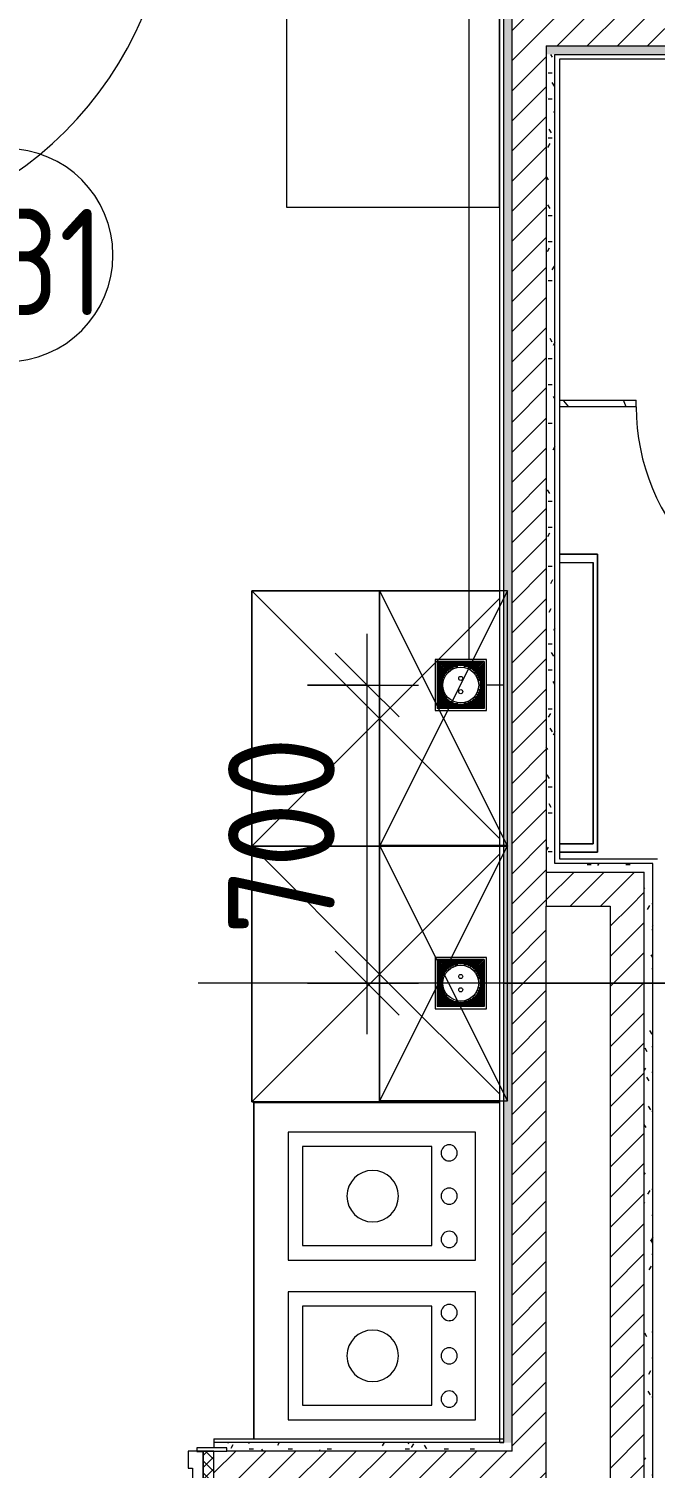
# Model space of a CAD drawing. Header units: millimetres. Extents: x 81382 to 274764, y -8553 to 29000.
# Drawn here: x 110796 to 112265, y 6660 to 10040 of the extents above; entities that cross this region are included whole.
import ezdxf

# ---------------------------------------------------------------- set-up
doc = ezdxf.new("R2010")
doc.units = ezdxf.units.MM
doc.linetypes.add('Осевая', pattern=[3175, 635, -476.25, 1587.5, -476.25])
for name, color, linetype, lineweight in [('A-ANNO-DIMS', 7, 'Continuous', 9), ('A-ANNO-DIMS-100', 7, 'Continuous', 9), ('A-AREA-IDEN', 7, 'Continuous', 9), ('A-DETL-GENF', 7, 'Continuous', 9), ('A-DOOR', 7, 'Continuous', 9), ('A-DOOR-1', 7, 'Continuous', 13), ('A-DOOR-FRAM', 7, 'Continuous', 13), ('A-DOOR-FRAM-1', 7, 'Continuous', 9), ('A-GENM', 7, 'Continuous', 9), ('A-WALL', 7, 'Continuous', 9), ('E-ELEC-FIXT-IDEN', 7, 'Continuous', 9), ('I-WALL', 7, 'Continuous', 9), ('P-SANR-FIXT', 7, 'Continuous', 9), ('Оси-2', 7, 'Осевая', 9), ('Электрические приборы', 7, 'Continuous', 9)]:
    doc.layers.add(name, color=color, linetype=linetype, lineweight=lineweight)
for name, color, linetype, lineweight, true_color in [('A-WALL-1', 7, 'Continuous', 9, 0x3c3c3c), ('I-FURN-1', 7, 'Continuous', 9, 0xf0f0f0), ('Оси розеток', 7, 'Continuous', 9, 0xff1e23)]:
    doc.layers.add(name, color=color, linetype=linetype, lineweight=lineweight, true_color=true_color)
doc.styles.add('GOST Common', font='GOST_Common.ttf', dxfattribs={"width": 0.9, "height": 250})
doc.styles.add('ISOCPEUR', font='isocpeur.ttf', dxfattribs={"width": 0.9, "height": 250})
doc.dimstyles.new('ISO-2_5_0_9К_БОЛЬШОЙ', dxfattribs={"dimscale": 304.8, "dimtxt": 248.995294, "dimasz": 0.492126, "dimexe": 0.393701, "dimexo": 0.984252, "dimgap": 0, "dimtad": 1, "dimdec": 0, "dimrnd": 10, "dimzin": 0, "dimdsep": 46, "dimtxsty": 'ISOCPEUR', "dimblk1": 'OBLIQUE', "dimblk2": 'OBLIQUE', "dimsah": 1, "dimcen": 0.09, "dimdle": 0.393701, "dimazin": 0, "dimtfac": 1, "dimtdec": 4, "dimtix": 1, "dimtmove": 0, "dimatfit": 3, "dimfxl": 1, "dimtvp": 1, "dimtolj": 1, "dimtzin": 0, "dimarcsym": 2})
pattern_1 = [(45, (0, 0), (-35.35534, 35.35534), [])]
pattern_2 = [(0, (0, 0), (121.92, 30.48), [10.058, -81.382, 10.058, -81.382, -487.68]), (0, (0, 0), (121.92, 30.48), [-182.88, 10.058, -172.822, 10.058, -81.382, -213.36]), (0, (0, 0), (121.92, 30.48), [-457.2, 10.058, -50.902, 10.058, -142.342]), (120, (45.72, 15.24), (-87.356454, 90.345817), [10.058, -81.382, 10.058, -81.382, -487.68]), (120, (45.72, 15.24), (-87.356454, 90.345817), [-182.88, 10.058, -172.822, 10.058, -81.382, -213.36]), (120, (45.72, 15.24), (-87.356454, 90.345817), [-457.2, 10.058, -50.902, 10.058, -142.342]), (240, (60.96, 76.2), (-34.563546, -120.825817), [10.058, -81.382, 10.058, -81.382, -487.68]), (240, (60.96, 76.2), (-34.563546, -120.825817), [-182.88, 10.058, -172.822, 10.058, -81.382, -213.36]), (240, (60.96, 76.2), (-34.563546, -120.825817), [-457.2, 10.058, -50.902, 10.058, -142.342])]

# ---------------------------------------------------------------- blocks, each defined once
blk = doc.blocks.new('110_Дверь_СКБ_1Ст_Внутренняя1 - Д-8 950x2100h_охрана-31784688-План размещения напольных электротехнических лючков и розеток 3 этажа в осях 23-33')
at = {"layer": 'A-DOOR'}
h = blk.add_hatch(dxfattribs=at)
h.set_pattern_fill('FP_6', color=256, style=0, pattern_type=2)
h.set_pattern_definition([(135, (1826.41, 164.685), (-14.14214, -14.14214), []), (225, (1826.41, 164.685), (14.14214, -14.14214), [])])
h.paths.add_polyline_path([(462.5, 100), (462.5, -100), (487.5, -100), (487.5, 100)])
at = {"layer": 'A-DOOR-FRAM-1'}
h = blk.add_hatch(dxfattribs=at)
h.set_pattern_fill('FP_7', color=256, style=0, pattern_type=2)
h.set_pattern_definition([(45, (-296.384, 164.685), (-14.1421, 14.1421), []), (135, (-296.384, 164.685), (-14.1421, -14.1421), [])])
h.paths.add_polyline_path([(-437.5, 100), (-462.5, 100), (-462.5, -100), (-437.5, -100), (-437.5, -2.1)])
at = {"layer": 'A-DOOR'}
blk.add_arc((437.5, 100), 850, 90, 180, dxfattribs=at)
at = {"layer": 'A-DOOR-1'}
for p, q in [((437.5, 950), (397.5, 950)), ((397.5, 950), (397.5, 100)), ((437.5, 100), (437.5, 950)), ((397.5, 100), (437.5, 100))]:
    blk.add_line(p, q, dxfattribs=at)
at = {"layer": 'A-DOOR-FRAM'}
for p, q in [((-422.5, 108), (-492.5, 108)), ((-492.5, 108), (-492.5, 100)), ((-422.5, 100), (-422.5, 108)), ((517.5, 108), (447.5, 108)), ((447.5, 108), (447.5, 100)), ((517.5, 100), (517.5, 108)), ((-492.5, 100), (-422.5, 100)), ((-437.5, 100), (-462.5, 100)), ((-462.5, 100), (-462.5, -100)), ((-412.5, 100), (-437.5, 100)), ((-437.5, 100), (-437.5, 20)), ((-437.5, -100), (-437.5, 100)), ((-422.5, 100), (-437.5, 100)), ((-437.5, 100), (-437.5, 99)), ((-437.5, 99), (-422.5, 99)), ((-422.5, 99), (-422.5, 100)), ((-412.5, 60), (-412.5, 100)), ((437.5, 100), (437.5, 60)), ((462.5, 100), (437.5, 100)), ((462.5, 100), (447.5, 100)), ((447.5, 100), (447.5, 99)), ((447.5, 100), (517.5, 100)), ((447.5, 99), (462.5, 99)), ((462.5, 20), (462.5, 100)), ((487.5, 100), (462.5, 100)), ((462.5, 100), (462.5, -100)), ((462.5, 99), (462.5, 100)), ((487.5, -100), (487.5, 100)), ((-402.5, 60), (-412.5, 60)), ((-402.5, 20), (-402.5, 60)), ((437.5, 60), (427.5, 60)), ((427.5, 60), (427.5, 20)), ((-437.5, 20), (-402.5, 20)), ((-422.5, 20), (-437.5, 20)), ((-437.5, 20), (-437.5, -100)), ((-422.5, -100), (-422.5, 20)), ((427.5, 20), (462.5, 20)), ((462.5, 20), (447.5, 20)), ((447.5, 20), (447.5, -100)), ((462.5, -100), (462.5, 20)), ((-422.5, -100), (-492.5, -100)), ((-492.5, -100), (-492.5, -108)), ((-462.5, -100), (-437.5, -100)), ((-437.5, -100), (-422.5, -100)), ((-422.5, -108), (-422.5, -100)), ((447.5, -100), (462.5, -100)), ((517.5, -100), (447.5, -100)), ((447.5, -100), (447.5, -108)), ((462.5, -100), (487.5, -100)), ((517.5, -108), (517.5, -100)), ((-492.5, -108), (-422.5, -108)), ((447.5, -108), (517.5, -108))]:
    blk.add_line(p, q, dxfattribs=at)
blk = doc.blocks.new('110_Дверь_СКБ_1Ст_Внутренняя1 - Д-8 950x2100h_охрана-32224770-План размещения напольных электротехнических лючков и розеток 3 этажа в осях 23-33')
at = {"layer": 'A-DOOR'}
h = blk.add_hatch(dxfattribs=at)
h.set_pattern_fill('FP_16', color=256, style=0, pattern_type=2)
h.set_pattern_definition([(135, (1826.41, 104.685), (-14.14214, -14.14214), []), (225, (1826.41, 104.685), (14.14214, -14.14214), [])])
h.paths.add_polyline_path([(487.5, 40), (462.5, 40), (462.5, -40), (487.5, -40)])
at = {"layer": 'A-DOOR-FRAM-1'}
h = blk.add_hatch(dxfattribs=at)
h.set_pattern_fill('FP_17', color=256, style=0, pattern_type=2)
h.set_pattern_definition([(45, (-296.384, 104.685), (-14.1421, 14.1421), []), (135, (-296.384, 104.685), (-14.1421, -14.1421), [])])
h.paths.add_polyline_path([(-437.5, 40), (-462.5, 40), (-462.5, -40), (-437.5, -40)])
at = {"layer": 'A-DOOR'}
blk.add_arc((437.5, 40), 850, 90, 180, dxfattribs=at)
at = {"layer": 'A-DOOR-1'}
for p, q in [((437.5, 890), (397.5, 890)), ((397.5, 890), (397.5, 40)), ((437.5, 40), (437.5, 890)), ((397.5, 40), (437.5, 40))]:
    blk.add_line(p, q, dxfattribs=at)
at = {"layer": 'A-DOOR-FRAM'}
for p, q in [((-422.5, 48), (-492.5, 48)), ((-492.5, 48), (-492.5, 40)), ((-492.5, 40), (-422.5, 40)), ((-437.5, 40), (-462.5, 40)), ((-462.5, 40), (-462.5, -40)), ((-412.5, 40), (-437.5, 40)), ((-437.5, 40), (-437.5, -40)), ((-437.5, -40), (-437.5, 40)), ((-422.5, 40), (-437.5, 40)), ((-437.5, 40), (-437.5, 39)), ((-437.5, 39), (-422.5, 39)), ((-422.5, 40), (-422.5, 48)), ((-422.5, 39), (-422.5, 40)), ((-412.5, 0), (-412.5, 40)), ((437.5, 40), (437.5, 0)), ((462.5, 40), (437.5, 40)), ((517.5, 48), (447.5, 48)), ((447.5, 48), (447.5, 40)), ((462.5, 40), (447.5, 40)), ((447.5, 40), (447.5, 39)), ((447.5, 40), (517.5, 40)), ((447.5, 39), (462.5, 39)), ((462.5, -40), (462.5, 40)), ((487.5, 40), (462.5, 40)), ((462.5, 40), (462.5, -40)), ((462.5, 39), (462.5, 40)), ((487.5, -40), (487.5, 40)), ((517.5, 40), (517.5, 48)), ((-402.5, 0), (-412.5, 0)), ((-402.5, -40), (-402.5, 0)), ((437.5, 0), (427.5, 0)), ((427.5, 0), (427.5, -40)), ((-422.5, -40), (-492.5, -40)), ((-492.5, -40), (-492.5, -48)), ((-492.5, -48), (-422.5, -48)), ((-462.5, -40), (-437.5, -40)), ((-422.5, -39), (-437.5, -39)), ((-437.5, -39), (-437.5, -40)), ((-437.5, -40), (-402.5, -40)), ((-437.5, -40), (-422.5, -40)), ((-422.5, -40), (-422.5, -39)), ((-422.5, -48), (-422.5, -40)), ((427.5, -40), (462.5, -40)), ((462.5, -39), (447.5, -39)), ((447.5, -39), (447.5, -40)), ((447.5, -40), (462.5, -40)), ((517.5, -40), (447.5, -40)), ((447.5, -40), (447.5, -48)), ((447.5, -48), (517.5, -48)), ((462.5, -40), (462.5, -39)), ((462.5, -40), (487.5, -40)), ((517.5, -48), (517.5, -40))]:
    blk.add_line(p, q, dxfattribs=at)
blk = doc.blocks.new('Стол базовый прямоугольный - 1_196-25596001-План размещения напольных электротехнических лючков и розеток 3 этажа в осях 23-33')
at = {"layer": 'I-FURN-1'}
for p, q in [((350, 250), (-350, 250)), ((-350, 250), (-350, -250)), ((350, -250), (350, 250)), ((-350, -250), (350, -250))]:
    blk.add_line(p, q, dxfattribs=at)
blk = doc.blocks.new('Шкаф параметрический - 1_280-25596496-План размещения напольных электротехнических лючков и розеток 3 этажа в осях 23-33')
at = {"layer": 'I-FURN-1'}
for p, q in [((0, 582.3), (0, 300)), ((0, 300), (0, 582.3)), ((17.7, 582.3), (300, 300)), ((300, 300), (582.3, 582.3)), ((600, 300), (600, 582.3)), ((600, 582.3), (600, 300)), ((0, 0), (300, 300)), ((0, 300), (0, 0)), ((0, 0), (0, 300)), ((300, 300), (600, 0)), ((600, 0), (600, 300)), ((600, 300), (600, 0)), ((0, 0), (600, 0)), ((600, 0), (0, 0))]:
    blk.add_line(p, q, dxfattribs=at)
blk = doc.blocks.new('Шкаф параметрический - 1_137-25596775-План размещения напольных электротехнических лючков и розеток 3 этажа в осях 23-33')
at = {"layer": 'I-FURN-1'}
for p, q in [((0, 0), (600, 300)), ((0, 300), (600, 0)), ((600, 300), (0, 300)), ((0, 300), (0, 0)), ((0, 0), (0, 282.3)), ((600, 0), (600, 300)), ((600, 282.3), (600, 0)), ((0, 0), (600, 0)), ((598.1, 0), (0, 0)), ((600, 0), (598.1, 0))]:
    blk.add_line(p, q, dxfattribs=at)
blk = doc.blocks.new('Шкаф параметрический - 1_137-V59-План размещения напольных электротехнических лючков и розеток 3 этажа в осях 23-33')
at = {"layer": 'I-FURN-1'}
for p, q in [((0, 0), (600, 300)), ((0, 300), (600, 0)), ((600, 300), (0, 300)), ((0, 300), (0, 0)), ((0, 0), (0, 282.3)), ((600, 0), (600, 300)), ((600, 282.3), (600, 0)), ((0, 0), (600, 0)), ((1.9, 0), (0, 0)), ((600, 0), (1.9, 0))]:
    blk.add_line(p, q, dxfattribs=at)
blk = doc.blocks.new('Шкаф параметрический - 1_280-V60-План размещения напольных электротехнических лючков и розеток 3 этажа в осях 23-33')
at = {"layer": 'I-FURN-1'}
for p, q in [((0, 582.3), (0, 300)), ((0, 300), (0, 582.3)), ((17.7, 582.3), (300, 300)), ((300, 300), (582.3, 582.3)), ((600, 0), (600, 582.3)), ((600, 582.3), (600, 0)), ((0, 0), (300, 300)), ((0, 300), (0, 0)), ((0, 0), (0, 300)), ((300, 300), (600, 0)), ((0, 0), (600, 0)), ((600, 0), (0, 0))]:
    blk.add_line(p, q, dxfattribs=at)
blk = doc.blocks.new('Мойка кухонная - Мойка Steel Hammer SH R 5151 GLOWE-25557159-План размещения напольных электротехнических лючков и розеток 3 этажа в осях 23-33')
at = {"layer": 'P-SANR-FIXT'}
for p, q in [((150, 0), (-150, 0)), ((-150, 0), (-150, -440)), ((150, -440), (150, 0)), ((116.1, -102.3), (-116.6, -102.3)), ((-116.6, -102.3), (-116.6, -406.4)), ((116.1, -406.4), (116.1, -102.3)), ((-116.6, -406.4), (116.1, -406.4)), ((-150, -440), (150, -440))]:
    blk.add_line(p, q, dxfattribs=at)
for centre, radius, start, end in [((-101.6, -61.9), 19, 90, 180), ((-101.6, -61.9), 19, 180, 270), ((-101.6, -61.9), 19, 360, 90), ((-101.6, -61.9), 19.1, 270, 360), ((0, -61.9), 19, 360, 180), ((0, -61.9), 19, 180, 360), ((101.6, -61.9), 19.1, 360, 180), ((101.6, -61.9), 19.1, 180, 360), ((0, -241.3), 60.5, 360, 180), ((0, -241.3), 60.5, 180, 360)]:
    blk.add_arc(centre, radius, start, end, dxfattribs=at)
blk = doc.blocks.new('Вешалка - 1_25-V70-План размещения напольных электротехнических лючков и розеток 3 этажа в осях 23-33')
at = {"layer": 'I-FURN-1'}
for p, q in [((350, 55), (-350, 55)), ((-350, 55), (-350, -34.3)), ((-350, -34.3), (-350, 55)), ((-350, 55), (350, 55)), ((-330.4, -34.3), (-330.4, 44.4)), ((-330.4, -34.3), (-330.4, 44.4)), ((-330.4, 44.4), (330.2, 44.4)), ((330.2, 44.4), (-330.4, 44.4)), ((330.2, 44.4), (330.2, -34.5)), ((330.2, -34.5), (330.2, 44.4)), ((350, -34.4), (350, 55)), ((350, 55), (350, -34.4))]:
    blk.add_line(p, q, dxfattribs=at)
blk = doc.blocks.new('Блок Розеток и Выключателей - Блок Розеток и Выключателей_SK2-27368982-План размещения напольных электротехнических лючков и розеток 3 этажа в осях 23-33')
at = {"layer": 'A-DETL-GENF'}
for p, q in [((60, 160), (-60, 160)), ((-60, 160), (-60, 40)), ((-55.2, 44.8), (-55.2, 155.2)), ((55.2, 155.2), (-55.2, 155.2)), ((-52.8, 47.2), (-52.8, 152.8)), ((52.8, 152.8), (-52.8, 152.8)), ((50.4, 150.4), (-50.4, 150.4)), ((-50.4, 49.6), (-50.4, 150.4)), ((48, 148), (-48, 148)), ((-48, 52), (-48, 148)), ((45.6, 145.6), (-45.6, 145.6)), ((-45.6, 54.4), (-45.6, 145.6)), ((-9.6, 143.2), (-43.2, 143.2)), ((-43.2, 143.2), (-43.2, 107.2)), ((-16.8, 140.8), (-40.8, 140.8)), ((-40.8, 140.8), (-40.8, 116.8)), ((-21.6, 138.4), (-38.4, 138.4)), ((-38.4, 138.4), (-38.4, 121.6)), ((-26.4, 136), (-36, 136)), ((-36, 136), (-36, 126.4)), ((9.6, 143.2), (43.2, 143.2)), ((16.8, 140.8), (40.8, 140.8)), ((21.6, 138.4), (38.4, 138.4)), ((26.4, 136), (36, 136)), ((36, 136), (36, 126.4)), ((38.4, 138.4), (38.4, 121.6)), ((40.8, 140.8), (40.8, 116.8)), ((43.2, 143.2), (43.2, 107.2)), ((45.6, 54.4), (45.6, 145.6)), ((48, 52), (48, 148)), ((50.4, 49.6), (50.4, 150.4)), ((52.8, 47.2), (52.8, 152.8)), ((55.2, 44.8), (55.2, 155.2)), ((60, 40), (60, 160)), ((-28.8, 133.6), (-33.6, 133.6)), ((-33.6, 133.6), (-33.6, 128.8)), ((28.8, 133.6), (33.6, 133.6)), ((33.6, 133.6), (33.6, 128.8)), ((-43.2, 56.8), (-43.2, 92.8)), ((-40.8, 59.2), (-40.8, 83.2)), ((-38.4, 61.6), (-38.4, 78.4)), ((-36, 64), (-36, 73.6)), ((-33.6, 66.4), (-33.6, 71.2)), ((33.6, 66.4), (33.6, 71.2)), ((36, 64), (36, 73.6)), ((38.4, 61.6), (38.4, 78.4)), ((40.8, 59.2), (40.8, 83.2)), ((43.2, 56.8), (43.2, 92.8)), ((-60, 40), (60, 40)), ((55.2, 44.8), (-55.2, 44.8)), ((52.8, 47.2), (-52.8, 47.2)), ((50.4, 49.6), (-50.4, 49.6)), ((48, 52), (-48, 52)), ((45.6, 54.4), (-45.6, 54.4)), ((-9.6, 56.8), (-43.2, 56.8)), ((-16.8, 59.2), (-40.8, 59.2)), ((-21.6, 61.6), (-38.4, 61.6)), ((-26.4, 64), (-36, 64)), ((-28.8, 66.4), (-33.6, 66.4)), ((9.6, 56.8), (43.2, 56.8)), ((16.8, 59.2), (40.8, 59.2)), ((21.6, 61.6), (38.4, 61.6)), ((26.4, 64), (36, 64)), ((28.8, 66.4), (33.6, 66.4))]:
    blk.add_line(p, q, dxfattribs=at)
for centre, radius in [((0, 100), 42), ((-15.6, 100), 4.8), ((15.6, 100), 4.8)]:
    blk.add_circle(centre, radius, dxfattribs=at)
at = {"layer": 'Оси розеток'}
blk.add_line((0, 0), (0, 40), dxfattribs=at)
blk = doc.blocks.new('Блок Розеток и Выключателей - Блок Розеток и Выключателей_SK2-V121-План размещения напольных электротехнических лючков и розеток 3 этажа в осях 23-33')
at = {"layer": 'A-DETL-GENF'}
for p, q in [((60, 160), (-60, 160)), ((-60, 160), (-60, 40)), ((-55.2, 44.8), (-55.2, 155.2)), ((55.2, 155.2), (-55.2, 155.2)), ((-52.8, 47.2), (-52.8, 152.8)), ((52.8, 152.8), (-52.8, 152.8)), ((50.4, 150.4), (-50.4, 150.4)), ((-50.4, 49.6), (-50.4, 150.4)), ((48, 148), (-48, 148)), ((-48, 52), (-48, 148)), ((45.6, 145.6), (-45.6, 145.6)), ((-45.6, 54.4), (-45.6, 145.6)), ((-9.6, 143.2), (-43.2, 143.2)), ((-43.2, 143.2), (-43.2, 107.2)), ((-16.8, 140.8), (-40.8, 140.8)), ((-40.8, 140.8), (-40.8, 116.8)), ((-21.6, 138.4), (-38.4, 138.4)), ((-38.4, 138.4), (-38.4, 121.6)), ((-26.4, 136), (-36, 136)), ((-36, 136), (-36, 126.4)), ((9.6, 143.2), (43.2, 143.2)), ((16.8, 140.8), (40.8, 140.8)), ((21.6, 138.4), (38.4, 138.4)), ((26.4, 136), (36, 136)), ((36, 136), (36, 126.4)), ((38.4, 138.4), (38.4, 121.6)), ((40.8, 140.8), (40.8, 116.8)), ((43.2, 143.2), (43.2, 107.2)), ((45.6, 54.4), (45.6, 145.6)), ((48, 52), (48, 148)), ((50.4, 49.6), (50.4, 150.4)), ((52.8, 47.2), (52.8, 152.8)), ((55.2, 44.8), (55.2, 155.2)), ((60, 40), (60, 160)), ((-28.8, 133.6), (-33.6, 133.6)), ((-33.6, 133.6), (-33.6, 128.8)), ((28.8, 133.6), (33.6, 133.6)), ((33.6, 133.6), (33.6, 128.8)), ((-43.2, 56.8), (-43.2, 92.8)), ((-40.8, 59.2), (-40.8, 83.2)), ((-38.4, 61.6), (-38.4, 78.4)), ((-36, 64), (-36, 73.6)), ((-33.6, 66.4), (-33.6, 71.2)), ((33.6, 66.4), (33.6, 71.2)), ((36, 64), (36, 73.6)), ((38.4, 61.6), (38.4, 78.4)), ((40.8, 59.2), (40.8, 83.2)), ((43.2, 56.8), (43.2, 92.8)), ((-60, 40), (60, 40)), ((55.2, 44.8), (-55.2, 44.8)), ((52.8, 47.2), (-52.8, 47.2)), ((50.4, 49.6), (-50.4, 49.6)), ((48, 52), (-48, 52)), ((45.6, 54.4), (-45.6, 54.4)), ((-9.6, 56.8), (-43.2, 56.8)), ((-16.8, 59.2), (-40.8, 59.2)), ((-21.6, 61.6), (-38.4, 61.6)), ((-26.4, 64), (-36, 64)), ((-28.8, 66.4), (-33.6, 66.4)), ((9.6, 56.8), (43.2, 56.8)), ((16.8, 59.2), (40.8, 59.2)), ((21.6, 61.6), (38.4, 61.6)), ((26.4, 64), (36, 64)), ((28.8, 66.4), (33.6, 66.4))]:
    blk.add_line(p, q, dxfattribs=at)
for centre, radius in [((0, 100), 42), ((-15.6, 100), 4.8), ((15.6, 100), 4.8)]:
    blk.add_circle(centre, radius, dxfattribs=at)
at = {"layer": 'Оси розеток'}
blk.add_line((0, 8.3), (0, 40), dxfattribs=at)
blk = doc.blocks.new('131_Сантехническая перегородка_Дверь 5 - СД-1-V131-План размещения напольных электротехнических лючков и розеток 3 этажа в осях 23-33')
at = {"layer": 'A-DOOR'}
h = blk.add_hatch(dxfattribs=at)
h.set_pattern_fill('FP_47', color=256, style=0, pattern_type=2)
h.set_pattern_definition([(288.435, (112862.71, 9160), (416.50086, -832.99954), [158.05, -1159.038]), (319.399, (112912.69, 9010.06), (2499.010644, -2082.486787), [76.799, -3763.143]), (316.848, (112554.5, 8960.08), (6247.5402574, -5830.957739), [182.691, -8951.868]), (289.983, (112687.78, 8835.13), (1249.49393, -3332.002656), [97.5, -4777.508]), (270, (112721.1, 9160), (416.5, -416.5), [83.3, -333.2]), (298.443, (112721.1, 9076.7), (-2915.5071394, 5414.4962996), [227.365, -11140.87]), (264.289, (112829.39, 8876.78), (416.5263, 3748.496867), [83.716, -4102.058]), (309.806, (112821.06, 8793.48), (-1666.01521, 2082.48651), [65.059, -3187.91])])
h.paths.add_polyline_path([(750, 8), (750, -8), (930, -8), (930, 8)])
for p, q in [((266, 508), (250, 508)), ((250, 8), (250, 508)), ((266, 8), (266, 508)), ((266, 8), (250, 8))]:
    blk.add_line(p, q, dxfattribs=at)
blk.add_arc((250, 8), 500, 360, 90, dxfattribs=at)
at = {"layer": 'A-GENM'}
for p, q in [((70, 8), (250, 8)), ((70, 8), (70, -8)), ((250, 8), (250, -8)), ((750, 8), (930, 8)), ((750, 8), (750, -8)), ((250, -8), (70, -8)), ((930, -8), (750, -8))]:
    blk.add_line(p, q, dxfattribs=at)
blk = doc.blocks.new('Марка_Помещения - Номер-25198446-План размещения напольных электротехнических лючков и розеток 3 этажа в осях 23-33')
at = {"layer": 'A-AREA-IDEN'}
for start, end in [(360, 180), (180, 360)]:
    blk.add_arc((0, 0), 2.5, start, end, dxfattribs=at)
blk = doc.blocks.new('DIMBLOCK14-План размещения напольных электротехнических лючков и розеток 3 этажа в осях 23-33')
at = {"layer": 'A-ANNO-DIMS-100'}
for p, q in [((111589.9, 7679), (111589.9, 8619)), ((111449.3, 8499), (111709.9, 8499)), ((111589.9, 8499), (111449.3, 8499)), ((111449.3, 7799), (111709.9, 7799)), ((111589.9, 7799), (111449.3, 7799))]:
    blk.add_line(p, q, dxfattribs=at)
at = {"layer": 'A-ANNO-DIMS-100', "lineweight": 20}
for p, q in [((111589.9, 8499), (111514.9, 8574)), ((111589.9, 8499), (111664.9, 8424)), ((111589.9, 7799), (111514.9, 7874)), ((111589.9, 7799), (111664.9, 7724))]:
    blk.add_line(p, q, dxfattribs=at)
at = {"layer": 'A-ANNO-DIMS-100', "color": 0, "insert": (111263.3, 7912), "char_height": 250, "width": 568.858, "attachment_point": 1, "rotation": 90, "line_spacing_factor": 1.149209, "style": 'ISOCPEUR'}
blk.add_mtext('700', dxfattribs=at)
blk = doc.blocks.new('_Oblique')
at = {"color": 0, "linetype": 'ByBlock', "lineweight": -2}
blk.add_line((-0.5, -0.5), (0.5, 0.5), dxfattribs=at)

msp = doc.modelspace()

# ---------------------------------------------------------------- hatches: boundary and pattern name
at = {"layer": 'I-WALL'}
h = msp.add_hatch(dxfattribs=at)
h.set_pattern_fill('FP_35', color=256, style=0, pattern_type=2)
h.set_pattern_definition(pattern_2)
h.paths.add_polyline_path([(111910, 6720), (111930, 6720), (111930, 10380), (111910, 10380), (111910, 7013.1)])
h = msp.add_hatch(dxfattribs=at)
h.set_pattern_fill('FP_5', color=256, style=0, pattern_type=2)
h.set_pattern_definition(pattern_1)
h.paths.add_polyline_path([(112010, 5400), (112010, 10380), (111930, 10380), (111930, 5400)])
h = msp.add_hatch(dxfattribs=at)
h.set_pattern_fill('FP_5', color=256, style=0, pattern_type=2)
h.set_pattern_definition(pattern_1)
h.paths.add_polyline_path([(118800, 10000), (118800, 10080), (112010, 10080), (112010, 10000), (117621, 10000)])
h = msp.add_hatch(dxfattribs=at)
h.set_pattern_fill('FP_35', color=256, style=0, pattern_type=2)
h.set_pattern_definition(pattern_2)
h.paths.add_polyline_path([(118780, 9980), (118800, 9980), (118800, 10000), (112010, 10000), (112010, 9980), (117621, 9980)])
h = msp.add_hatch(dxfattribs=at)
h.set_pattern_fill('FP_35', color=256, style=0, pattern_type=2)
h.set_pattern_definition(pattern_2)
h.paths.add_polyline_path([(112030, 8060), (112030, 9980), (112010, 9980), (112010, 8060)])
h = msp.add_hatch(dxfattribs=at)
h.set_pattern_fill('FP_35', color=256, style=0, pattern_type=2)
h.set_pattern_definition(pattern_2)
h.paths.add_polyline_path([(112240, 8060), (112260, 8060), (112260, 8080), (112030, 8080), (112030, 8060), (112215.3, 8060)])
h = msp.add_hatch(dxfattribs=at)
h.set_pattern_fill('FP_5', color=256, style=0, pattern_type=2)
h.set_pattern_definition(pattern_1)
h.paths.add_polyline_path([(112010, 7980), (112240, 7980), (112240, 8060), (112010, 8060)])
h = msp.add_hatch(dxfattribs=at)
h.set_pattern_fill('FP_35', color=256, style=0, pattern_type=2)
h.set_pattern_definition(pattern_2)
h.paths.add_polyline_path([(112260, 5830), (112260, 8060), (112240, 8060), (112240, 5830)])
h = msp.add_hatch(dxfattribs=at)
h.set_pattern_fill('FP_5', color=256, style=0, pattern_type=2)
h.set_pattern_definition(pattern_1)
h.paths.add_polyline_path([(112240, 5830), (112240, 7980), (112160, 7980), (112160, 5830), (112215.3, 5830)])
h = msp.add_hatch(dxfattribs=at)
h.set_pattern_fill('FP_5', color=256, style=0, pattern_type=2)
h.set_pattern_definition(pattern_1)
h.paths.add_polyline_path([(111910, 6620), (111930, 6620), (111930, 6700), (111230, 6700), (111230, 6620), (111897.3, 6620)])
h.paths.add_polyline_path([(109989.4, 6620), (110280, 6620), (110280, 6700), (109750, 6700), (109750, 6620)])
h = msp.add_hatch(dxfattribs=at)
h.set_pattern_fill('FP_35', color=256, style=0, pattern_type=2)
h.set_pattern_definition(pattern_2)
h.paths.add_polyline_path([(111897.3, 6700), (111930, 6700), (111930, 6720), (111230, 6720), (111230, 6708), (111260, 6708), (111260, 6700), (111579.3, 6700)])
h.paths.add_polyline_path([(110150, 6700), (110250, 6700), (110250, 6708), (110280, 6708), (110280, 6720), (110150, 6720)])

# ---------------------------------------------------------------- linework, layer by layer
at = {"layer": 'A-WALL'}
for p, q in [((111930, 6700), (111930, 10600)), ((112010, 10000), (112010, 7980)), ((112010, 8060), (112240, 8060)), ((111930, 6700), (111260, 6700))]:
    msp.add_line(p, q, dxfattribs=at)
at = {"layer": 'A-WALL-1'}
for p, q in [((112010, 10000), (118800, 10000)), ((112030, 9980), (118780, 9980)), ((112030, 8080), (112030, 9980)), ((112260, 8080), (112030, 8080)), ((112260, 5850), (112260, 8080)), ((112240, 5830), (112240, 8060)), ((112010, 5400), (112010, 7980)), ((112010, 7980), (112160, 7980)), ((112160, 7980), (112160, 5830)), ((111910, 6720), (111230, 6720)), ((111230, 6720), (111230, 6708))]:
    msp.add_line(p, q, dxfattribs=at)
at = {"layer": 'E-ELEC-FIXT-IDEN'}
for p, q in [((111829.3, 8559), (111829.3, 10918.8)), ((111909.3, 7799), (112751, 7799))]:
    msp.add_line(p, q, dxfattribs=at)
at = {"layer": 'I-FURN-1'}
for p, q in [((111901, 7518.9), (111323.8, 7518.9)), ((111323.8, 7518.9), (111323.8, 6729)), ((111323.8, 6729), (111323.8, 7518.9)), ((111323.8, 7518.9), (111901, 7518.9))]:
    msp.add_line(p, q, dxfattribs=at)
at = {"layer": 'I-WALL'}
for p, q in [((111910, 6720), (111910, 10380)), ((111901, 6720.5), (111901, 10371)), ((118769, 9969), (112041, 9969)), ((112041, 9969), (112041, 8091)), ((112041, 8091), (112271, 8091)), ((111230, 6729), (111910, 6729)), ((111230, 6729), (111230, 6720)), ((111901, 6720.5), (111910, 6720.5))]:
    msp.add_line(p, q, dxfattribs=at)
at = {"layer": 'Оси-2'}
msp.add_line((84681.8, 7800), (122730, 7800), dxfattribs=at)

# ---------------------------------------------------------------- block references
at = {"layer": 'A-AREA-IDEN', "xscale": 99.99999999999993, "yscale": 99.99999999999993, "zscale": 99.99999999999993}
msp.add_blockref('Марка_Помещения - Номер-25198446-План размещения напольных электротехнических лючков и розеток 3 этажа в осях 23-33', (110743.2, 9508.5), dxfattribs=at)
at = {"layer": 'A-DOOR', "rotation": 180}
for name, p in [('110_Дверь_СКБ_1Ст_Внутренняя1 - Д-8 950x2100h_охрана-31784688-План размещения напольных электротехнических лючков и розеток 3 этажа в осях 23-33', (110717.5, 10500)), ('110_Дверь_СКБ_1Ст_Внутренняя1 - Д-8 950x2100h_охрана-32224770-План размещения напольных электротехнических лючков и розеток 3 этажа в осях 23-33', (110767.5, 6660))]:
    msp.add_blockref(name, p, dxfattribs=at)
at = {"layer": 'A-GENM', "rotation": 180}
msp.add_blockref('131_Сантехническая перегородка_Дверь 5 - СД-1-V131-План размещения напольных электротехнических лючков и розеток 3 этажа в осях 23-33', (112971, 9160), dxfattribs=at)
at = {"layer": 'I-FURN-1'}
for name, p, rotation in [('Стол базовый прямоугольный - 1_196-25596001-План размещения напольных электротехнических лючков и розеток 3 этажа в осях 23-33', (111650.5, 9971), 90), ('Вешалка - 1_25-V70-План размещения напольных электротехнических лючков и розеток 3 этажа в осях 23-33', (112075.3, 8456.4), 270.0000000000007), ('Шкаф параметрический - 1_280-25596496-План размещения напольных электротехнических лючков и розеток 3 этажа в осях 23-33', (111318.7, 8720.4), 269.9999999999994), ('Шкаф параметрический - 1_137-25596775-План размещения напольных электротехнических лючков и розеток 3 этажа в осях 23-33', (111618.7, 8720.4), 269.9999999999994), ('Шкаф параметрический - 1_280-V60-План размещения напольных электротехнических лючков и розеток 3 этажа в осях 23-33', (111318.7, 8120.4), 269.9999999999994), ('Шкаф параметрический - 1_137-V59-План размещения напольных электротехнических лючков и розеток 3 этажа в осях 23-33', (111618.7, 8122.3), 269.9999999999994)]:
    msp.add_blockref(name, p, dxfattribs=dict(at, rotation=rotation))
at = {"layer": 'P-SANR-FIXT', "rotation": 269.9999999999999}
for p in [(111844, 7298.9), (111844, 6923.9)]:
    msp.add_blockref('Мойка кухонная - Мойка Steel Hammer SH R 5151 GLOWE-25557159-План размещения напольных электротехнических лючков и розеток 3 этажа в осях 23-33', p, dxfattribs=at)
at = {"layer": 'Электрические приборы', "rotation": 90.0000000000001}
for name, p in [('Блок Розеток и Выключателей - Блок Розеток и Выключателей_SK2-27368982-План размещения напольных электротехнических лючков и розеток 3 этажа в осях 23-33', (111909.3, 8499)), ('Блок Розеток и Выключателей - Блок Розеток и Выключателей_SK2-V121-План размещения напольных электротехнических лючков и розеток 3 этажа в осях 23-33', (111909.3, 7799))]:
    msp.add_blockref(name, p, dxfattribs=at)

# ---------------------------------------------------------------- texts
at = {"layer": 'A-AREA-IDEN', "insert": (110501.3, 9617.1), "char_height": 250, "width": 606.076, "attachment_point": 1, "style": 'GOST Common'}
msp.add_mtext('3.31', dxfattribs=at)

# ---------------------------------------------------------------- dimensions: what is measured, and where the dimension line sits
at = {"layer": 'A-ANNO-DIMS'}
dim = msp.add_linear_dim(base=(111589.9, 8499), p1=(111749.3, 7799), p2=(111749.3, 8499), angle=90, dimstyle='ISO-2_5_0_9К_БОЛЬШОЙ', override={"dimpost": '<>', "dimfxl": 700}, dxfattribs=at)
dim.commit()
dim.dimension.update_dxf_attribs({"geometry": 'DIMBLOCK14-План размещения напольных электротехнических лючков и розеток 3 этажа в осях 23-33', "text_midpoint": (111464.9, 8149)})

doc.saveas('drawing.dxf')
